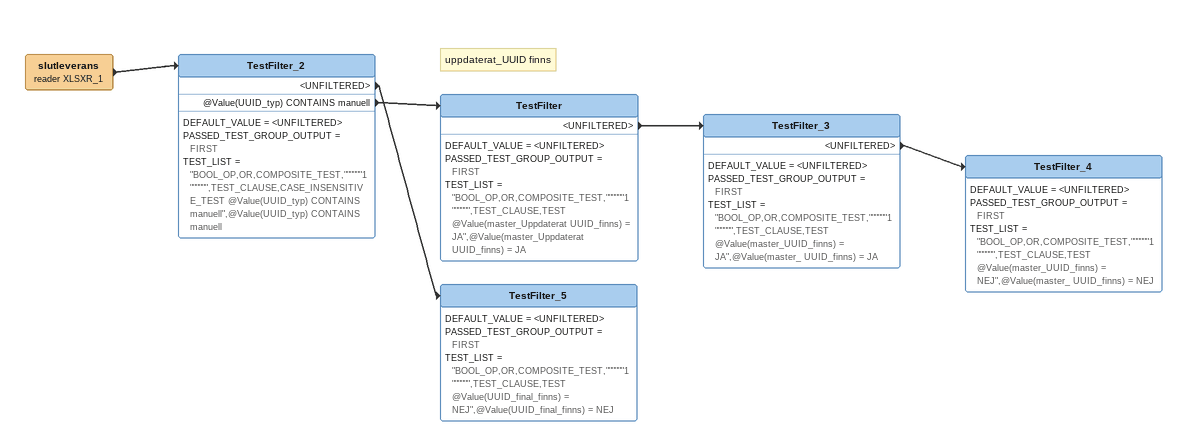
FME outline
slutleverans (reader XLSXR_1)
    -> TestFilter_2
TestFilter_2
    DEFAULT_VALUE = <UNFILTERED>
    PASSED_TEST_GROUP_OUTPUT = FIRST
    TEST_LIST = "BOOL_OP,OR,COMPOSITE_TEST,""""""1"""""",TEST_CLAUSE,CASE_INSENSITIVE_TEST @Value(UUID_typ) CONTAINS manuell",@Value(UUID_typ) CONTAINS manuell
    <UNFILTERED> -> TestFilter_5
    @Value(UUID_typ) CONTAINS manuell -> TestFilter
Note: uppdaterat_UUID finns
TestFilter
    DEFAULT_VALUE = <UNFILTERED>
    PASSED_TEST_GROUP_OUTPUT = FIRST
    TEST_LIST = "BOOL_OP,OR,COMPOSITE_TEST,""""""1"""""",TEST_CLAUSE,TEST @Value(master_Uppdaterat UUID_finns) = JA",@Value(master_Uppdaterat UUID_finns) = JA
    <UNFILTERED> -> TestFilter_3
TestFilter_3
    DEFAULT_VALUE = <UNFILTERED>
    PASSED_TEST_GROUP_OUTPUT = FIRST
    TEST_LIST = "BOOL_OP,OR,COMPOSITE_TEST,""""""1"""""",TEST_CLAUSE,TEST @Value(master_UUID_finns) = JA",@Value(master_ UUID_finns) = JA
    <UNFILTERED> -> TestFilter_4
TestFilter_4
    DEFAULT_VALUE = <UNFILTERED>
    PASSED_TEST_GROUP_OUTPUT = FIRST
    TEST_LIST = "BOOL_OP,OR,COMPOSITE_TEST,""""""1"""""",TEST_CLAUSE,TEST @Value(master_UUID_finns) = NEJ",@Value(master_ UUID_finns) = NEJ
TestFilter_5
    DEFAULT_VALUE = <UNFILTERED>
    PASSED_TEST_GROUP_OUTPUT = FIRST
    TEST_LIST = "BOOL_OP,OR,COMPOSITE_TEST,""""""1"""""",TEST_CLAUSE,TEST @Value(UUID_final_finns) = NEJ",@Value(UUID_final_finns) = NEJ
